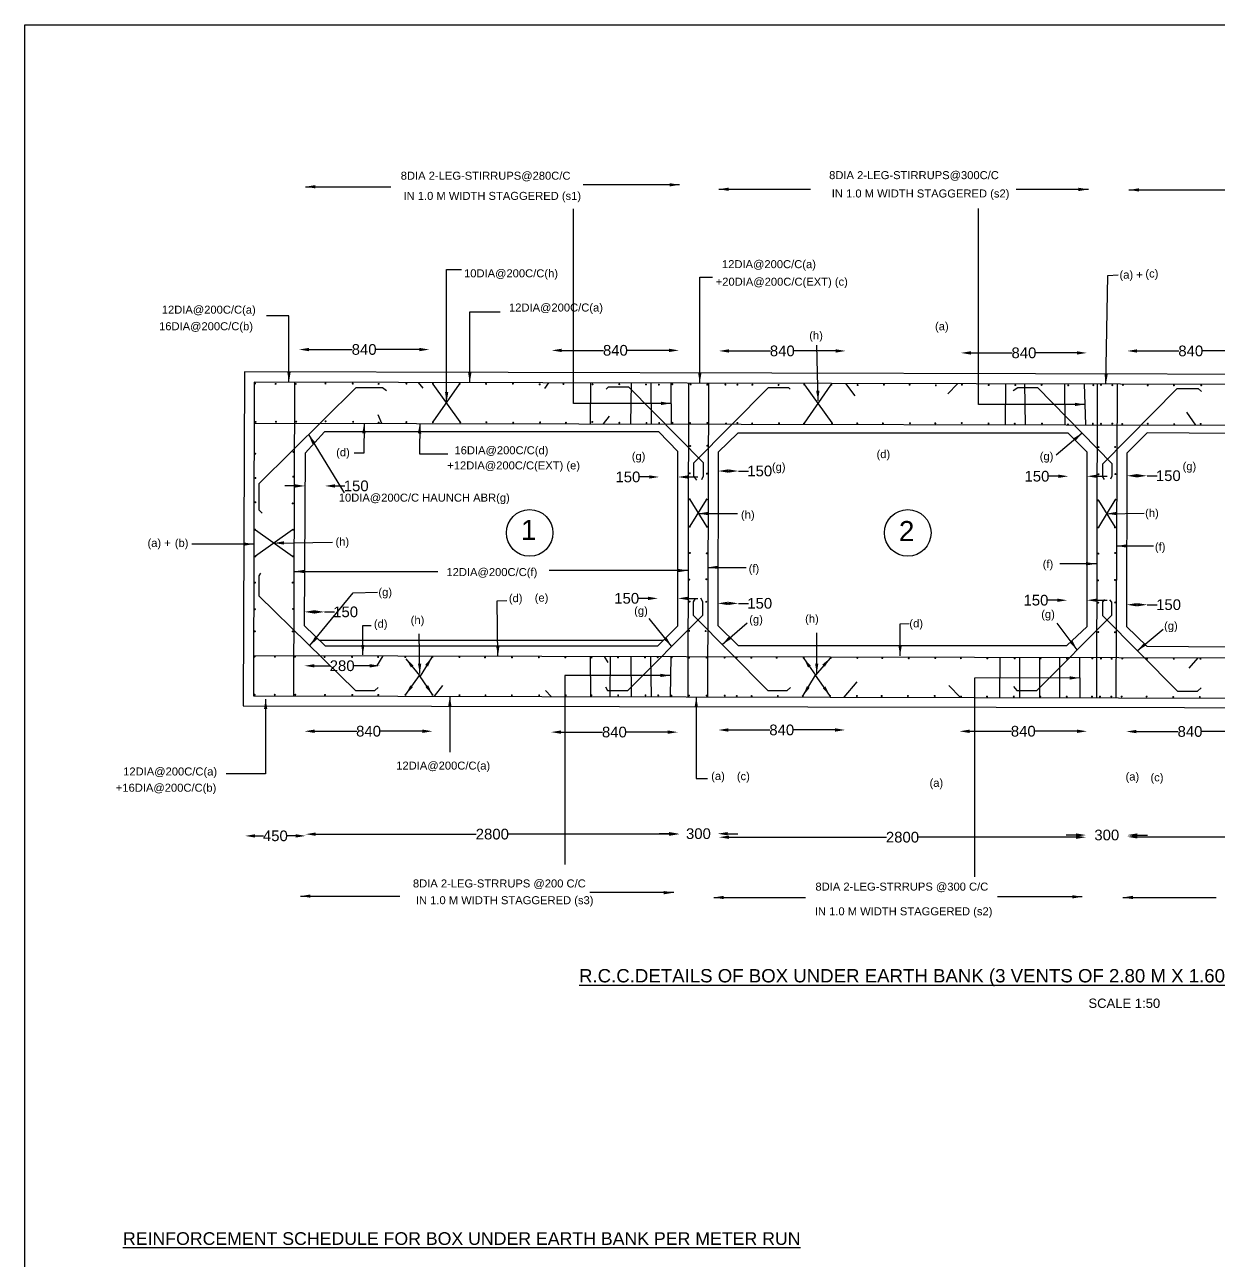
# Model space of a CAD drawing. Header units: millimetres. Extents: x 83 to 26937, y 200 to 19220.
# Drawn here: x 83 to 9040, y 9951 to 19220 of the extents above; entities that cross this region are included whole.
import ezdxf

# ---------------------------------------------------------------- set-up
doc = ezdxf.new("R2010")
doc.units = ezdxf.units.MM
doc.header["$MEASUREMENT"] = 0
for name, color, linetype, plot in [('DIM', 7, 'Continuous', False), ('DWG', 7, 'Continuous', False), ('TEXT', 7, 'Continuous', False)]:
    doc.layers.add(name, color=color, linetype=linetype, plot=plot)
doc.styles.get("Standard").update_dxf_attribs({"font": 'arial.ttf'})
doc.dimstyles.new('Civil', dxfattribs={"dimtxt": 80, "dimasz": 75, "dimexe": 0.1, "dimexo": 0.0625, "dimgap": 0.09, "dimtad": 0, "dimdec": 0, "dimzin": 12, "dimdsep": 46, "dimtxsty": 'Standard', "dimcen": 0.1, "dimse1": 1, "dimse2": 1, "dimadec": 0, "dimazin": 2, "dimtfac": 1, "dimtdec": 0, "dimtofl": 0, "dimtmove": 0, "dimatfit": 3, "dimfxl": 1, "dimfrac": 1, "dimtolj": 1, "dimtzin": 0, "dimarcsym": 0})

# ---------------------------------------------------------------- blocks, each defined once
blk = doc.blocks.new('*D2')
at = {"layer": 'Defpoints', "color": 0, "transparency": 16777216}
for p in [(3116.1, 16785.2), (2139.5, 16764), (3116.1, 16764)]:
    blk.add_point(p, dxfattribs=at)
at = {"layer": 'DIM', "color": 0, "lineweight": -2, "transparency": 16777216}
for p, q in [((2214.5, 16785.2), (2539.4, 16785.2)), ((3041.1, 16785.2), (2716.2, 16785.2))]:
    blk.add_line(p, q, dxfattribs=at)
at = {"layer": 'DIM', "color": 0, "transparency": 16777216}
for points in [[(2214.5, 16797.7), (2214.5, 16772.7), (2139.5, 16785.2)], [(3041.1, 16797.7), (3041.1, 16772.7), (3116.1, 16785.2)]]:
    blk.add_solid(points, dxfattribs=at)
at = {"layer": 'DIM', "color": 0, "transparency": 16777216, "insert": (2627.8, 16785.2), "char_height": 80, "attachment_point": 5}
blk.add_mtext('\\A1;840', dxfattribs=at)
blk = doc.blocks.new('*D3')
at = {"layer": 'Defpoints', "color": 0, "transparency": 16777216}
for p in [(4989.1, 16779), (4034.4, 16764.5), (4989.1, 16764.5)]:
    blk.add_point(p, dxfattribs=at)
at = {"layer": 'DIM', "color": 0, "lineweight": -2, "transparency": 16777216}
for p, q in [((4109.4, 16779), (4423.3, 16779)), ((4914.1, 16779), (4600.1, 16779))]:
    blk.add_line(p, q, dxfattribs=at)
at = {"layer": 'DIM', "color": 0, "transparency": 16777216}
for points in [[(4109.4, 16791.5), (4109.4, 16766.5), (4034.4, 16779)], [(4914.1, 16791.5), (4914.1, 16766.5), (4989.1, 16779)]]:
    blk.add_solid(points, dxfattribs=at)
at = {"layer": 'DIM', "color": 0, "transparency": 16777216, "insert": (4511.7, 16779), "char_height": 80, "attachment_point": 5}
blk.add_mtext('\\A1;840', dxfattribs=at)
blk = doc.blocks.new('*D4')
at = {"layer": 'Defpoints', "color": 0, "transparency": 16777216}
for p in [(5288.8, 16765.9), (6237.7, 16774.7), (6237.7, 16765.9)]:
    blk.add_point(p, dxfattribs=at)
at = {"layer": 'DIM', "color": 0, "lineweight": -2, "transparency": 16777216}
for p, q in [((5363.8, 16774.7), (5674.9, 16774.7)), ((6162.7, 16774.7), (5851.6, 16774.7))]:
    blk.add_line(p, q, dxfattribs=at)
at = {"layer": 'DIM', "color": 0, "transparency": 16777216}
for points in [[(5363.8, 16787.2), (5363.8, 16762.2), (5288.8, 16774.7)], [(6162.7, 16787.2), (6162.7, 16762.2), (6237.7, 16774.7)]]:
    blk.add_solid(points, dxfattribs=at)
at = {"layer": 'DIM', "color": 0, "transparency": 16777216, "insert": (5763.3, 16774.7), "char_height": 80, "attachment_point": 5}
blk.add_mtext('\\A1;840', dxfattribs=at)
blk = doc.blocks.new('*D5')
at = {"layer": 'Defpoints', "color": 0, "transparency": 16777216}
for p in [(7102.6, 16758.5), (8047.2, 16760), (8047.2, 16758.5)]:
    blk.add_point(p, dxfattribs=at)
at = {"layer": 'DIM', "color": 0, "lineweight": -2, "transparency": 16777216}
for p, q in [((7177.6, 16760), (7486.5, 16760)), ((7972.2, 16760), (7663.3, 16760))]:
    blk.add_line(p, q, dxfattribs=at)
at = {"layer": 'DIM', "color": 0, "transparency": 16777216}
for points in [[(7177.6, 16772.5), (7177.6, 16747.5), (7102.6, 16760)], [(7972.2, 16772.5), (7972.2, 16747.5), (8047.2, 16760)]]:
    blk.add_solid(points, dxfattribs=at)
at = {"layer": 'DIM', "color": 0, "transparency": 16777216, "insert": (7574.9, 16760), "char_height": 80, "attachment_point": 5}
blk.add_mtext('\\A1;840', dxfattribs=at)
blk = doc.blocks.new('*D6')
at = {"layer": 'Defpoints', "color": 0, "transparency": 16777216}
for p in [(8348.3, 16757), (9303, 16774.5), (9303, 16757)]:
    blk.add_point(p, dxfattribs=at)
at = {"layer": 'DIM', "color": 0, "lineweight": -2, "transparency": 16777216}
for p, q in [((8423.3, 16774.5), (8737.3, 16774.5)), ((9228, 16774.5), (8914, 16774.5))]:
    blk.add_line(p, q, dxfattribs=at)
at = {"layer": 'DIM', "color": 0, "transparency": 16777216}
for points in [[(8423.3, 16787), (8423.3, 16762), (8348.3, 16774.5)], [(9228, 16787), (9228, 16762), (9303, 16774.5)]]:
    blk.add_solid(points, dxfattribs=at)
at = {"layer": 'DIM', "color": 0, "transparency": 16777216, "insert": (8825.7, 16774.5), "char_height": 80, "attachment_point": 5}
blk.add_mtext('\\A1;840', dxfattribs=at)
blk = doc.blocks.new('*D43')
at = {"layer": 'Defpoints', "color": 0, "transparency": 16777216}
for p in [(8343.4, 13905.6), (9296.6, 13921.5), (9296.6, 13905.6)]:
    blk.add_point(p, dxfattribs=at)
at = {"layer": 'DIM', "color": 0, "lineweight": -2, "transparency": 16777216}
for p, q in [((8418.4, 13921.5), (8731.6, 13921.5)), ((9221.6, 13921.5), (8908.4, 13921.5))]:
    blk.add_line(p, q, dxfattribs=at)
at = {"layer": 'DIM', "color": 0, "transparency": 16777216}
for points in [[(8418.4, 13934), (8418.4, 13909), (8343.4, 13921.5)], [(9221.6, 13934), (9221.6, 13909), (9296.6, 13921.5)]]:
    blk.add_solid(points, dxfattribs=at)
at = {"layer": 'DIM', "color": 0, "transparency": 16777216, "insert": (8820, 13921.5), "char_height": 80, "attachment_point": 5}
blk.add_mtext('\\A1;840', dxfattribs=at)
blk = doc.blocks.new('*D44')
at = {"layer": 'Defpoints', "color": 0, "transparency": 16777216}
for p in [(7092.4, 13913.5), (8047.6, 13923.5), (8047.6, 13913.5)]:
    blk.add_point(p, dxfattribs=at)
at = {"layer": 'DIM', "color": 0, "lineweight": -2, "transparency": 16777216}
for p, q in [((7167.4, 13923.5), (7481.6, 13923.5)), ((7972.6, 13923.5), (7658.4, 13923.5))]:
    blk.add_line(p, q, dxfattribs=at)
at = {"layer": 'DIM', "color": 0, "transparency": 16777216}
for points in [[(7167.4, 13936), (7167.4, 13911), (7092.4, 13923.5)], [(7972.6, 13936), (7972.6, 13911), (8047.6, 13923.5)]]:
    blk.add_solid(points, dxfattribs=at)
at = {"layer": 'DIM', "color": 0, "transparency": 16777216, "insert": (7570, 13923.5), "char_height": 80, "attachment_point": 5}
blk.add_mtext('\\A1;840', dxfattribs=at)
blk = doc.blocks.new('*D45')
at = {"layer": 'Defpoints', "color": 0, "transparency": 16777216}
for p in [(5283.4, 13911.5), (6234.6, 13933.3), (6234.6, 13911.5)]:
    blk.add_point(p, dxfattribs=at)
at = {"layer": 'DIM', "color": 0, "lineweight": -2, "transparency": 16777216}
for p, q in [((5358.4, 13933.3), (5670.6, 13933.3)), ((6159.6, 13933.3), (5847.4, 13933.3))]:
    blk.add_line(p, q, dxfattribs=at)
at = {"layer": 'DIM', "color": 0, "transparency": 16777216}
for points in [[(5358.4, 13945.8), (5358.4, 13920.8), (5283.4, 13933.3)], [(6159.6, 13945.8), (6159.6, 13920.8), (6234.6, 13933.3)]]:
    blk.add_solid(points, dxfattribs=at)
at = {"layer": 'DIM', "color": 0, "transparency": 16777216, "insert": (5759, 13933.3), "char_height": 80, "attachment_point": 5}
blk.add_mtext('\\A1;840', dxfattribs=at)
blk = doc.blocks.new('*D46')
at = {"layer": 'Defpoints', "color": 0, "transparency": 16777216}
for p in [(4028.5, 13915.3), (4979.7, 13917.3), (4979.7, 13915.3)]:
    blk.add_point(p, dxfattribs=at)
at = {"layer": 'DIM', "color": 0, "lineweight": -2, "transparency": 16777216}
for p, q in [((4103.5, 13917.3), (4415.7, 13917.3)), ((4904.7, 13917.3), (4592.4, 13917.3))]:
    blk.add_line(p, q, dxfattribs=at)
at = {"layer": 'DIM', "color": 0, "transparency": 16777216}
for points in [[(4103.5, 13929.8), (4103.5, 13904.8), (4028.5, 13917.3)], [(4904.7, 13929.8), (4904.7, 13904.8), (4979.7, 13917.3)]]:
    blk.add_solid(points, dxfattribs=at)
at = {"layer": 'DIM', "color": 0, "transparency": 16777216, "insert": (4504.1, 13917.3), "char_height": 80, "attachment_point": 5}
blk.add_mtext('\\A1;840', dxfattribs=at)
blk = doc.blocks.new('*D47')
at = {"layer": 'Defpoints', "color": 0, "transparency": 16777216}
for p in [(2181.3, 13911), (3140.5, 13923.8), (3140.5, 13911)]:
    blk.add_point(p, dxfattribs=at)
at = {"layer": 'DIM', "color": 0, "lineweight": -2, "transparency": 16777216}
for p, q in [((2256.3, 13923.8), (2572.5, 13923.8)), ((3065.5, 13923.8), (2749.3, 13923.8))]:
    blk.add_line(p, q, dxfattribs=at)
at = {"layer": 'DIM', "color": 0, "transparency": 16777216}
for points in [[(2256.3, 13936.3), (2256.3, 13911.3), (2181.3, 13923.8)], [(3065.5, 13936.3), (3065.5, 13911.3), (3140.5, 13923.8)]]:
    blk.add_solid(points, dxfattribs=at)
at = {"layer": 'DIM', "color": 0, "transparency": 16777216, "insert": (2660.9, 13923.8), "char_height": 80, "attachment_point": 5}
blk.add_mtext('\\A1;840', dxfattribs=at)
blk = doc.blocks.new('*D48')
at = {"layer": 'Defpoints', "color": 0, "transparency": 16777216}
for p in [(2180.3, 14394.9), (2745.5, 14414.4), (2745.5, 14394.9)]:
    blk.add_point(p, dxfattribs=at)
at = {"layer": 'DIM', "color": 0, "lineweight": -2, "transparency": 16777216}
for p, q in [((2255.3, 14414.4), (2373.9, 14414.4)), ((2670.5, 14414.4), (2551.9, 14414.4))]:
    blk.add_line(p, q, dxfattribs=at)
at = {"layer": 'DIM', "color": 0, "transparency": 16777216}
for points in [[(2255.3, 14426.9), (2255.3, 14401.9), (2180.3, 14414.4)], [(2670.5, 14426.9), (2670.5, 14401.9), (2745.5, 14414.4)]]:
    blk.add_solid(points, dxfattribs=at)
at = {"layer": 'DIM', "color": 0, "transparency": 16777216, "insert": (2462.9, 14414.4), "char_height": 80, "attachment_point": 5}
blk.add_mtext('\\A1;280', dxfattribs=at)
blk = doc.blocks.new('*D49')
at = {"layer": 'Defpoints', "color": 0, "transparency": 16777216}
for p in [(2179.4, 14813.6), (2329.7, 14818.4), (2329.7, 14813.6)]:
    blk.add_point(p, dxfattribs=at)
at = {"layer": 'DIM', "color": 0, "lineweight": -2, "transparency": 16777216}
for p, q in [((2254.4, 14818.4), (2254.7, 14818.4)), ((2329.7, 14818.4), (2404.7, 14818.4))]:
    blk.add_line(p, q, dxfattribs=at)
at = {"layer": 'DIM', "color": 0, "transparency": 16777216}
for points in [[(2254.4, 14830.9), (2254.4, 14805.9), (2179.4, 14818.4)], [(2254.7, 14830.9), (2254.7, 14805.9), (2329.7, 14818.4)]]:
    blk.add_solid(points, dxfattribs=at)
at = {"layer": 'DIM', "color": 0, "transparency": 16777216, "insert": (2489.3, 14818.4), "char_height": 80, "attachment_point": 5}
blk.add_mtext('\\A1;150', dxfattribs=at)
blk = doc.blocks.new('*D50')
at = {"layer": 'Defpoints', "color": 0, "transparency": 16777216}
for p in [(2333.9, 15762.8), (2183.9, 15744.4), (2333.9, 15744.4)]:
    blk.add_point(p, dxfattribs=at)
at = {"layer": 'DIM', "color": 0, "lineweight": -2, "transparency": 16777216}
for p, q in [((2108.9, 15762.8), (2033.9, 15762.8)), ((2408.9, 15762.8), (2483.9, 15762.8))]:
    blk.add_line(p, q, dxfattribs=at)
at = {"layer": 'DIM', "color": 0, "transparency": 16777216}
for points in [[(2108.9, 15775.3), (2108.9, 15750.3), (2183.9, 15762.8)], [(2408.9, 15775.3), (2408.9, 15750.3), (2333.9, 15762.8)]]:
    blk.add_solid(points, dxfattribs=at)
at = {"layer": 'DIM', "color": 0, "transparency": 16777216, "insert": (2568.4, 15762.8), "char_height": 80, "attachment_point": 5}
blk.add_mtext('\\A1;150', dxfattribs=at)
blk = doc.blocks.new('*D51')
at = {"layer": 'Defpoints', "color": 0, "transparency": 16777216}
for p in [(4831.1, 14919.9), (4831.1, 14833.8), (4980.7, 14833.8)]:
    blk.add_point(p, dxfattribs=at)
at = {"layer": 'DIM', "color": 0, "lineweight": -2, "transparency": 16777216}
for p, q in [((4756.1, 14919.9), (4681.1, 14919.9)), ((5055.7, 14919.9), (5130.7, 14919.9))]:
    blk.add_line(p, q, dxfattribs=at)
at = {"layer": 'DIM', "color": 0, "transparency": 16777216}
for points in [[(4756.1, 14932.4), (4756.1, 14907.4), (4831.1, 14919.9)], [(5055.7, 14932.4), (5055.7, 14907.4), (4980.7, 14919.9)]]:
    blk.add_solid(points, dxfattribs=at)
at = {"layer": 'DIM', "color": 0, "transparency": 16777216, "insert": (4596.6, 14919.9), "char_height": 80, "attachment_point": 5}
blk.add_mtext('\\A1;150', dxfattribs=at)
blk = doc.blocks.new('*D52')
at = {"layer": 'Defpoints', "color": 0, "transparency": 16777216}
for p in [(5434.4, 14882.3), (5279, 14828.5), (5434.4, 14828.5)]:
    blk.add_point(p, dxfattribs=at)
at = {"layer": 'DIM', "color": 0, "lineweight": -2, "transparency": 16777216}
for p, q in [((5354, 14882.3), (5359.4, 14882.3)), ((5434.4, 14882.3), (5509.4, 14882.3))]:
    blk.add_line(p, q, dxfattribs=at)
at = {"layer": 'DIM', "color": 0, "transparency": 16777216}
for points in [[(5354, 14894.8), (5354, 14869.8), (5279, 14882.3)], [(5359.4, 14894.8), (5359.4, 14869.8), (5434.4, 14882.3)]]:
    blk.add_solid(points, dxfattribs=at)
at = {"layer": 'DIM', "color": 0, "transparency": 16777216, "insert": (5593.9, 14882.3), "char_height": 80, "attachment_point": 5}
blk.add_mtext('\\A1;150', dxfattribs=at)
blk = doc.blocks.new('*D53')
at = {"layer": 'Defpoints', "color": 0, "transparency": 16777216}
for p in [(4840.1, 15829.8), (4840.1, 15810), (4980.7, 15810)]:
    blk.add_point(p, dxfattribs=at)
at = {"layer": 'DIM', "color": 0, "lineweight": -2, "transparency": 16777216}
for p, q in [((4765.1, 15829.8), (4690.1, 15829.8)), ((5055.7, 15829.8), (5130.7, 15829.8))]:
    blk.add_line(p, q, dxfattribs=at)
at = {"layer": 'DIM', "color": 0, "transparency": 16777216}
for points in [[(4765.1, 15842.3), (4765.1, 15817.3), (4840.1, 15829.8)], [(5055.7, 15842.3), (5055.7, 15817.3), (4980.7, 15829.8)]]:
    blk.add_solid(points, dxfattribs=at)
at = {"layer": 'DIM', "color": 0, "transparency": 16777216, "insert": (4605.6, 15829.8), "char_height": 80, "attachment_point": 5}
blk.add_mtext('\\A1;150', dxfattribs=at)
blk = doc.blocks.new('*D54')
at = {"layer": 'Defpoints', "color": 0, "transparency": 16777216}
for p in [(5281.8, 15862.1), (5434.4, 15874.6), (5434.4, 15862.1)]:
    blk.add_point(p, dxfattribs=at)
at = {"layer": 'DIM', "color": 0, "lineweight": -2, "transparency": 16777216}
for p, q in [((5356.8, 15874.6), (5359.4, 15874.6)), ((5434.4, 15874.6), (5509.4, 15874.6))]:
    blk.add_line(p, q, dxfattribs=at)
at = {"layer": 'DIM', "color": 0, "transparency": 16777216}
for points in [[(5356.8, 15887.1), (5356.8, 15862.1), (5281.8, 15874.6)], [(5359.4, 15887.1), (5359.4, 15862.1), (5434.4, 15874.6)]]:
    blk.add_solid(points, dxfattribs=at)
at = {"layer": 'DIM', "color": 0, "transparency": 16777216, "insert": (5594, 15874.6), "char_height": 80, "attachment_point": 5}
blk.add_mtext('\\A1;150', dxfattribs=at)
blk = doc.blocks.new('*D55')
at = {"layer": 'Defpoints', "color": 0, "transparency": 16777216}
for p in [(7899.7, 14905.9), (7899.7, 14825.4), (8048.1, 14825.4)]:
    blk.add_point(p, dxfattribs=at)
at = {"layer": 'DIM', "color": 0, "lineweight": -2, "transparency": 16777216}
for p, q in [((7824.7, 14905.9), (7749.7, 14905.9)), ((8123.1, 14905.9), (8198.1, 14905.9))]:
    blk.add_line(p, q, dxfattribs=at)
at = {"layer": 'DIM', "color": 0, "transparency": 16777216}
for points in [[(7824.7, 14918.4), (7824.7, 14893.4), (7899.7, 14905.9)], [(8123.1, 14918.4), (8123.1, 14893.4), (8048.1, 14905.9)]]:
    blk.add_solid(points, dxfattribs=at)
at = {"layer": 'DIM', "color": 0, "transparency": 16777216, "insert": (7665.1, 14905.9), "char_height": 80, "attachment_point": 5}
blk.add_mtext('\\A1;150', dxfattribs=at)
blk = doc.blocks.new('*D56')
at = {"layer": 'Defpoints', "color": 0, "transparency": 16777216}
for p in [(8345.2, 14846), (8499.7, 14872.2), (8499.7, 14846)]:
    blk.add_point(p, dxfattribs=at)
at = {"layer": 'DIM', "color": 0, "lineweight": -2, "transparency": 16777216}
for p, q in [((8420.2, 14872.2), (8424.7, 14872.2)), ((8499.7, 14872.2), (8574.7, 14872.2))]:
    blk.add_line(p, q, dxfattribs=at)
at = {"layer": 'DIM', "color": 0, "transparency": 16777216}
for points in [[(8420.2, 14884.7), (8420.2, 14859.7), (8345.2, 14872.2)], [(8424.7, 14884.7), (8424.7, 14859.7), (8499.7, 14872.2)]]:
    blk.add_solid(points, dxfattribs=at)
at = {"layer": 'DIM', "color": 0, "transparency": 16777216, "insert": (8659.3, 14872.2), "char_height": 80, "attachment_point": 5}
blk.add_mtext('\\A1;150', dxfattribs=at)
blk = doc.blocks.new('*D57')
at = {"layer": 'Defpoints', "color": 0, "transparency": 16777216}
for p in [(7907.2, 15908.3), (8048.1, 15908.3), (7907.2, 15835.2)]:
    blk.add_point(p, dxfattribs=at)
at = {"layer": 'DIM', "color": 0, "lineweight": -2, "transparency": 16777216}
for p, q in [((7832.2, 15835.2), (7757.2, 15835.2)), ((8123.1, 15835.2), (8198.1, 15835.2))]:
    blk.add_line(p, q, dxfattribs=at)
at = {"layer": 'DIM', "color": 0, "transparency": 16777216}
for points in [[(7832.2, 15847.7), (7832.2, 15822.7), (7907.2, 15835.2)], [(8123.1, 15847.7), (8123.1, 15822.7), (8048.1, 15835.2)]]:
    blk.add_solid(points, dxfattribs=at)
at = {"layer": 'DIM', "color": 0, "transparency": 16777216, "insert": (7672.7, 15835.2), "char_height": 80, "attachment_point": 5}
blk.add_mtext('\\A1;150', dxfattribs=at)
blk = doc.blocks.new('*D58')
at = {"layer": 'Defpoints', "color": 0, "transparency": 16777216}
for p in [(8346.5, 15895.2), (8497.9, 15895.2), (8497.9, 15839)]:
    blk.add_point(p, dxfattribs=at)
at = {"layer": 'DIM', "color": 0, "lineweight": -2, "transparency": 16777216}
for p, q in [((8421.5, 15839), (8422.9, 15839)), ((8497.9, 15839), (8572.9, 15839))]:
    blk.add_line(p, q, dxfattribs=at)
at = {"layer": 'DIM', "color": 0, "transparency": 16777216}
for points in [[(8421.5, 15851.5), (8421.5, 15826.5), (8346.5, 15839)], [(8422.9, 15851.5), (8422.9, 15826.5), (8497.9, 15839)]]:
    blk.add_solid(points, dxfattribs=at)
at = {"layer": 'DIM', "color": 0, "transparency": 16777216, "insert": (8657.5, 15839), "char_height": 80, "attachment_point": 5}
blk.add_mtext('\\A1;150', dxfattribs=at)
blk = doc.blocks.new('*D59')
at = {"layer": 'Defpoints', "color": 0, "transparency": 16777216}
for p in [(1735.6, 13126.1), (2189, 13139.3), (2189, 13126.1)]:
    blk.add_point(p, dxfattribs=at)
at = {"layer": 'DIM', "color": 0, "lineweight": -2, "transparency": 16777216}
for p, q in [((1810.6, 13139.3), (1872.4, 13139.3)), ((2114, 13139.3), (2052.2, 13139.3))]:
    blk.add_line(p, q, dxfattribs=at)
at = {"layer": 'DIM', "color": 0, "transparency": 16777216}
for points in [[(1810.6, 13151.8), (1810.6, 13126.8), (1735.6, 13139.3)], [(2114, 13151.8), (2114, 13126.8), (2189, 13139.3)]]:
    blk.add_solid(points, dxfattribs=at)
at = {"layer": 'DIM', "color": 0, "transparency": 16777216, "insert": (1962.3, 13139.3), "char_height": 80, "attachment_point": 5}
blk.add_mtext('\\A1;450', dxfattribs=at)
blk = doc.blocks.new('*D60')
at = {"layer": 'Defpoints', "color": 0, "transparency": 16777216}
for p in [(2189, 13139.3), (4989.1, 13152.3), (4989.1, 13139.3)]:
    blk.add_point(p, dxfattribs=at)
at = {"layer": 'DIM', "color": 0, "lineweight": -2, "transparency": 16777216}
for p, q in [((2264, 13152.3), (3468.9, 13152.3)), ((4914.1, 13152.3), (3709.1, 13152.3))]:
    blk.add_line(p, q, dxfattribs=at)
at = {"layer": 'DIM', "color": 0, "transparency": 16777216}
for points in [[(2264, 13164.8), (2264, 13139.8), (2189, 13152.3)], [(4914.1, 13164.8), (4914.1, 13139.8), (4989.1, 13152.3)]]:
    blk.add_solid(points, dxfattribs=at)
at = {"layer": 'DIM', "color": 0, "transparency": 16777216, "insert": (3589, 13152.3), "char_height": 80, "attachment_point": 5}
blk.add_mtext('\\A1;2800', dxfattribs=at)
blk = doc.blocks.new('*D61')
at = {"layer": 'Defpoints', "color": 0, "transparency": 16777216}
for p in [(4989.1, 13152.3), (5279.4, 13155.6), (5279.4, 13152.3)]:
    blk.add_point(p, dxfattribs=at)
at = {"layer": 'DIM', "color": 0, "lineweight": -2, "transparency": 16777216}
for p, q in [((4914.1, 13155.6), (4839.1, 13155.6)), ((5354.4, 13155.6), (5429.4, 13155.6))]:
    blk.add_line(p, q, dxfattribs=at)
at = {"layer": 'DIM', "color": 0, "transparency": 16777216}
for points in [[(4914.1, 13168.1), (4914.1, 13143.1), (4989.1, 13155.6)], [(5354.4, 13168.1), (5354.4, 13143.1), (5279.4, 13155.6)]]:
    blk.add_solid(points, dxfattribs=at)
at = {"layer": 'DIM', "color": 0, "transparency": 16777216, "insert": (5134.2, 13155.6), "char_height": 80, "attachment_point": 5}
blk.add_mtext('\\A1;300', dxfattribs=at)
blk = doc.blocks.new('*D62')
at = {"layer": 'Defpoints', "color": 0, "transparency": 16777216}
for p in [(5288, 13157), (8040.7, 13157), (8040.7, 13129.3)]:
    blk.add_point(p, dxfattribs=at)
at = {"layer": 'DIM', "color": 0, "lineweight": -2, "transparency": 16777216}
for p, q in [((5363, 13129.3), (6544.2, 13129.3)), ((7965.7, 13129.3), (6784.4, 13129.3))]:
    blk.add_line(p, q, dxfattribs=at)
at = {"layer": 'DIM', "color": 0, "transparency": 16777216}
for points in [[(5363, 13141.8), (5363, 13116.8), (5288, 13129.3)], [(7965.7, 13141.8), (7965.7, 13116.8), (8040.7, 13129.3)]]:
    blk.add_solid(points, dxfattribs=at)
at = {"layer": 'DIM', "color": 0, "transparency": 16777216, "insert": (6664.3, 13129.3), "char_height": 80, "attachment_point": 5}
blk.add_mtext('\\A1;2800', dxfattribs=at)
blk = doc.blocks.new('*D63')
at = {"layer": 'Defpoints', "color": 0, "transparency": 16777216}
for p in [(8040.7, 13129.3), (8351.2, 13145.6), (8351.2, 13129.3)]:
    blk.add_point(p, dxfattribs=at)
at = {"layer": 'DIM', "color": 0, "lineweight": -2, "transparency": 16777216}
for p, q in [((7965.7, 13145.6), (7890.7, 13145.6)), ((8426.2, 13145.6), (8501.2, 13145.6))]:
    blk.add_line(p, q, dxfattribs=at)
at = {"layer": 'DIM', "color": 0, "transparency": 16777216}
for points in [[(7965.7, 13158.1), (7965.7, 13133.1), (8040.7, 13145.6)], [(8426.2, 13158.1), (8426.2, 13133.1), (8351.2, 13145.6)]]:
    blk.add_solid(points, dxfattribs=at)
at = {"layer": 'DIM', "color": 0, "transparency": 16777216, "insert": (8196, 13145.6), "char_height": 80, "attachment_point": 5}
blk.add_mtext('\\A1;300', dxfattribs=at)
blk = doc.blocks.new('*D64')
at = {"layer": 'Defpoints', "color": 0, "transparency": 16777216}
for p in [(8351.2, 13145.6), (11145.1, 13145.6), (11145.1, 13132)]:
    blk.add_point(p, dxfattribs=at)
at = {"layer": 'DIM', "color": 0, "lineweight": -2, "transparency": 16777216}
for p, q in [((8426.2, 13132), (9628.1, 13132)), ((11070.1, 13132), (9868.3, 13132))]:
    blk.add_line(p, q, dxfattribs=at)
at = {"layer": 'DIM', "color": 0, "transparency": 16777216}
for points in [[(8426.2, 13144.5), (8426.2, 13119.5), (8351.2, 13132)], [(11070.1, 13144.5), (11070.1, 13119.5), (11145.1, 13132)]]:
    blk.add_solid(points, dxfattribs=at)
at = {"layer": 'DIM', "color": 0, "transparency": 16777216, "insert": (9748.2, 13132), "char_height": 80, "attachment_point": 5}
blk.add_mtext('\\A1;2800', dxfattribs=at)

msp = doc.modelspace()

# ---------------------------------------------------------------- linework, layer by layer
msp.add_lwpolyline([(26936.9, 200.3), (83.1, 200.3), (83.1, 19220.2), (26936.9, 19220.2)], close=True)
at = {"layer": 'DWG'}
for points in [[(1721.9, 14115.3), (11601.5, 14097.1), (11616.2, 16593.3), (1729.9, 16617.8), (1721.9, 14115.3)], [(1798.2, 14189.1), (11528.6, 14167.6), (11545.3, 16519.4), (1804.3, 16540.7), (1798.2, 14189.1)], [(1862.8, 15558.8), (1839.8, 15581), (1839.8, 15780.9), (2567.3, 16501.1), (2766.7, 16501.1), (2795.1, 16477.4)], [(2100.7, 14188.5), (2108.3, 16540)], [(3032.5, 16538), (3067.4, 16494.9)], [(4011.1, 16535.8), (3979.1, 16494)], [(4325.9, 16228.2), (4328.8, 16535.1)], [(4441.4, 16488.5), (4460, 16504.6), (4609.1, 16504.6), (5169.8, 15937.5), (5169.8, 15836.1), (5157.7, 15807.9)], [(4631.1, 16534.5), (4626.3, 16227.6)], [(4778.4, 16534.2), (4781.2, 16227.3)], [(4928.6, 16533.8), (4930.5, 16227)], [(5059.8, 16533.6), (5055.2, 14181.9)], [(5123, 15805.5), (5098.8, 15836.9), (5098.8, 15935.9), (5659.5, 16499.9), (5810.2, 16499.9), (5823.1, 16487.8)], [(5205.4, 14181.6), (5211.2, 16533.2)], [(6237.4, 16531), (6307.3, 16438.6)], [(7077.8, 16529.1), (7003.5, 16453.1)], [(7436, 16222), (7439.5, 16528.4)], [(7494.6, 16477.7), (7529.7, 16501.1), (7677.6, 16501.1), (8233.8, 15931.2), (8233.8, 15835), (8224.2, 15813.7)], [(7579.5, 16528), (7584.7, 16221.7)], [(7878.6, 16527.4), (7882.1, 16221.1)], [(8027.2, 16527.1), (8037.7, 16220.8)], [(8123.4, 16526.9), (8118.5, 14175.1)], [(8267.2, 14174.8), (8276, 16526.5)], [(8178.1, 15811.7), (8165.7, 15830.2), (8165.7, 15929.1), (8724, 16494.4), (8880.8, 16494.4), (8907, 16469.7)], [(8862.8, 16219.1), (8796.2, 16316.5)], [(1803.5, 16233.3), (11543.1, 16213.7)], [(2760.6, 16231.4), (2734.2, 16295.2)], [(4422.2, 16228), (4467, 16285.6)], [(2179, 14716.5), (2335.2, 14563.6), (4829.7, 14563.6), (4980.7, 14714.3), (4980.7, 16019.7), (4836.9, 16168.4), (2331.4, 16168.4), (2185.2, 16007.6), (2179, 14716.5)], [(5278.7, 14716), (5431.4, 14565.5), (7896.4, 14565.5), (8048.1, 14708.3), (8048.1, 16014.7), (7906.6, 16159.5), (5430.1, 16159.5), (5282.2, 16014.7), (5278.7, 14716)], [(8345.1, 14709.4), (8496.3, 14561.4), (11002.8, 14540.4), (11157, 14689.9), (11157, 15989.6), (11013.1, 16140.1), (8498.3, 16160.5), (8346.6, 16008.1), (8345.1, 14709.4)], [(1851.8, 15108.5), (1839, 15088.6), (1839, 14940.1), (2563, 14229.4), (2708.6, 14229.4), (2732.4, 14250.9)], [(4436.6, 14256.5), (4453.8, 14230), (4604.6, 14230), (5166.4, 14795.2), (5166.4, 14895.2), (5151.4, 14921.6)], [(5111.1, 14919.3), (5093.9, 14892.9), (5093.9, 14795.2), (5655.9, 14228.8), (5800.9, 14228.8), (5825, 14252.9)], [(7497.4, 14259.8), (7521, 14228.8), (7671, 14228.8), (8233.5, 14794.7), (8233.5, 14892.6), (8218.4, 14909.6)], [(8178.8, 14910.5), (8162.8, 14893.6), (8162.8, 14791.9), (8725.4, 14223.7), (8877.3, 14223.7), (8902.8, 14250.1)], [(2292.5, 14605.4), (4873.4, 14607.2)], [(1799, 14491.7), (11530.7, 14468.4)], [(2767.8, 14489.4), (2721.5, 14412)], [(4322.8, 14485.7), (4325, 14183.5)], [(4428.5, 14485.4), (4456.1, 14438.1)], [(4472.6, 14485.3), (4470.4, 14183.2)], [(4626.8, 14485), (4629.1, 14182.9)], [(4774.4, 14484.6), (4778.8, 14182.5)], [(4926.4, 14484.2), (4922, 14182.2)], [(7393.5, 14478.3), (7392.7, 14176.7)], [(7542.8, 14478), (7541.2, 14176.4)], [(7691.3, 14477.6), (7690.5, 14176.1)], [(7842.2, 14477.3), (7841.4, 14175.7)], [(7992.3, 14476.9), (7993.1, 14175.4)], [(8879.5, 14474.8), (8811.3, 14395.9)], [(6228.3, 14179.3), (6323.6, 14293.3)], [(3156.5, 14186.1), (3217.8, 14267.2)], [(4029.6, 14184.2), (3987.8, 14228.3)], [(7098.4, 14177.4), (7010.7, 14267.4)]]:
    msp.add_lwpolyline(points, dxfattribs=at)
at = {"layer": 'DWG', "const_width": 7.5}
for points in [[(1805.5, 16529.7, 1), (1813, 16529.7, 1)], [(1960.1, 16528.1, 1), (1967.6, 16528.1, 1)], [(2111.5, 16528.1, 1), (2119, 16528.1, 1)], [(2334.3, 16530.5, 1), (2341.8, 16530.5, 1)], [(2538.7, 16529.6, 1), (2546.2, 16529.6, 1)], [(2732.5, 16528.1, 1), (2740, 16528.1, 1)], [(2941.1, 16529.6, 1), (2948.6, 16529.6, 1)], [(3139.3, 16530.4, 1), (3146.8, 16530.4, 1)], [(3340.9, 16528.1, 1), (3348.4, 16528.1, 1)], [(3538.6, 16528.1, 1), (3546.1, 16528.1, 1)], [(3739.9, 16529.7, 1), (3747.4, 16529.7, 1)], [(3940.2, 16524.4, 1), (3947.7, 16524.4, 1)], [(4118.6, 16527.4, 1), (4126.1, 16527.4, 1)], [(4336.9, 16524.4, 1), (4344.4, 16524.4, 1)], [(4536.8, 16525.4, 1), (4544.3, 16525.4, 1)], [(4737.3, 16523.2, 1), (4744.8, 16523.2, 1)], [(4834.1, 16522.2, 1), (4841.6, 16522.2, 1)], [(4935.1, 16525.3, 1), (4942.6, 16525.3, 1)], [(5071.8, 16524.2, 1), (5079.3, 16524.2, 1)], [(5197.2, 16522.2, 1), (5204.7, 16522.2, 1)], [(5332.8, 16522.2, 1), (5340.3, 16522.2, 1)], [(5423.1, 16521.2, 1), (5430.6, 16521.2, 1)], [(5535.3, 16521.2, 1), (5542.8, 16521.2, 1)], [(5731.1, 16520.2, 1), (5738.6, 16520.2, 1)], [(5923.8, 16523.3, 1), (5931.3, 16523.3, 1)], [(6126.8, 16521.2, 1), (6134.3, 16521.2, 1)], [(6324.2, 16519.2, 1), (6331.7, 16519.2, 1)], [(6521.1, 16521.2, 1), (6528.6, 16521.2, 1)], [(6713.8, 16521.2, 1), (6721.3, 16521.2, 1)], [(6910.6, 16517.1, 1), (6918.1, 16517.1, 1)], [(7106, 16521.2, 1), (7113.5, 16521.2, 1)], [(7306.9, 16519.2, 1), (7314.4, 16519.2, 1)], [(7506.8, 16518.1, 1), (7514.3, 16518.1, 1)], [(7703.6, 16520.2, 1), (7711.1, 16520.2, 1)], [(7903.2, 16517.1, 1), (7910.7, 16517.1, 1)], [(8091.9, 16518.1, 1), (8099.4, 16518.1, 1)], [(8149, 16520.1, 1), (8156.5, 16520.1, 1)], [(8233.6, 16518.1, 1), (8241.1, 16518.1, 1)], [(8313.2, 16520.1, 1), (8320.7, 16520.1, 1)], [(8499.8, 16516.1, 1), (8507.3, 16516.1, 1)], [(8695.6, 16517.1, 1), (8703.1, 16517.1, 1)], [(8900.3, 16517.1, 1), (8907.8, 16517.1, 1)], [(1810.2, 16242.7, 1), (1817.7, 16242.7, 1)], [(1963.2, 16244.2, 1), (1970.7, 16244.2, 1)], [(2114.6, 16245, 1), (2122.1, 16245, 1)], [(2335.1, 16247.6, 1), (2342.6, 16247.6, 1)], [(2541.8, 16243.7, 1), (2549.3, 16243.7, 1)], [(2732.5, 16238.2, 1), (2740, 16238.2, 1)], [(2941.1, 16241.3, 1), (2948.6, 16241.3, 1)], [(3139.3, 16240.6, 1), (3146.8, 16240.6, 1)], [(3344.8, 16239.8, 1), (3352.3, 16239.8, 1)], [(3540.9, 16240.6, 1), (3548.4, 16240.6, 1)], [(3741.7, 16236.6, 1), (3749.2, 16236.6, 1)], [(3943.2, 16239.2, 1), (3950.7, 16239.2, 1)], [(4137, 16236.2, 1), (4144.5, 16236.2, 1)], [(4334.8, 16242.3, 1), (4342.3, 16242.3, 1)], [(4537.8, 16236.2, 1), (4545.3, 16236.2, 1)], [(4741.3, 16235, 1), (4748.8, 16235, 1)], [(4836.2, 16235, 1), (4843.7, 16235, 1)], [(4936.1, 16236, 1), (4943.6, 16236, 1)], [(5067.7, 16234, 1), (5075.2, 16234, 1)], [(5198.2, 16235, 1), (5205.7, 16235, 1)], [(5337.9, 16230.9, 1), (5345.4, 16230.9, 1)], [(5423.1, 16235, 1), (5430.6, 16235, 1)], [(5533.2, 16231, 1), (5540.7, 16231, 1)], [(5735.2, 16233, 1), (5742.7, 16233, 1)], [(5922.8, 16231, 1), (5930.3, 16231, 1)], [(6132.9, 16233, 1), (6140.4, 16233, 1)], [(6321.2, 16232, 1), (6328.7, 16232, 1)], [(6513.9, 16232, 1), (6521.4, 16232, 1)], [(6716.9, 16233, 1), (6724.4, 16233, 1)], [(6906.6, 16232, 1), (6914.1, 16232, 1)], [(7105, 16234, 1), (7112.5, 16234, 1)], [(7305.9, 16230.9, 1), (7313.4, 16230.9, 1)], [(7502.7, 16229.9, 1), (7510.2, 16229.9, 1)], [(7706.7, 16230.9, 1), (7714.2, 16230.9, 1)], [(7901.5, 16223.8, 1), (7909, 16223.8, 1)], [(8087.8, 16228.8, 1), (8095.3, 16228.8, 1)], [(8149, 16228.8, 1), (8156.5, 16228.8, 1)], [(8233.6, 16229.9, 1), (8241.1, 16229.9, 1)], [(8308.1, 16226.8, 1), (8315.6, 16226.8, 1)], [(8499.8, 16229.9, 1), (8507.3, 16229.9, 1)], [(8697.7, 16225.8, 1), (8705.2, 16225.8, 1)], [(8896.2, 16227.8, 1), (8903.7, 16227.8, 1)], [(5068.9, 16061.9, 1), (5076.4, 16061.9, 1)], [(5196.9, 16064.1, 1), (5204.4, 16064.1, 1)], [(8130.4, 16053.6, 1), (8137.9, 16053.6, 1)], [(8255.1, 16054.8, 1), (8262.6, 16054.8, 1)], [(1807.9, 16004.5, 1), (1815.4, 16004.5, 1)], [(2094.2, 16017.8, 1), (2101.7, 16017.8, 1)], [(5065.9, 15857.3, 1), (5073.4, 15857.3, 1)], [(5194.7, 15855.1, 1), (5202.2, 15855.1, 1)], [(8130.4, 15850.4, 1), (8137.9, 15850.4, 1)], [(8256.3, 15851.5, 1), (8263.8, 15851.5, 1)], [(1809.4, 15821.9, 1), (1816.9, 15821.9, 1)], [(2092.6, 15832.1, 1), (2100.1, 15832.1, 1)], [(5064.5, 15663.5, 1), (5072, 15663.5, 1)], [(5192.5, 15661.3, 1), (5200, 15661.3, 1)], [(8257.5, 15659.2, 1), (8265, 15659.2, 1)], [(1808.7, 15640.4, 1), (1816.2, 15640.4, 1)], [(2088.7, 15631.8, 1), (2096.2, 15631.8, 1)], [(8126.9, 15655.7, 1), (8134.4, 15655.7, 1)], [(1806.3, 15435.3, 1), (1813.8, 15435.3, 1)], [(2091.1, 15434.5, 1), (2098.6, 15434.5, 1)], [(5065.9, 15458.1, 1), (5073.4, 15458.1, 1)], [(5194.7, 15456.6, 1), (5202.2, 15456.6, 1)], [(8129.2, 15451.2, 1), (8136.7, 15451.2, 1)], [(8253.9, 15452.4, 1), (8261.4, 15452.4, 1)], [(1808.7, 15234, 1), (1816.2, 15234, 1)], [(2089.5, 15234.7, 1), (2097, 15234.7, 1)], [(5066.7, 15260.3, 1), (5074.2, 15260.3, 1)], [(5193.3, 15257.4, 1), (5200.8, 15257.4, 1)], [(8129.2, 15255.4, 1), (8136.7, 15255.4, 1)], [(8255.1, 15260.1, 1), (8262.6, 15260.1, 1)], [(1806.3, 15038.4, 1), (1813.8, 15038.4, 1)], [(2087.9, 15038.4, 1), (2095.4, 15038.4, 1)], [(5061.6, 15060.9, 1), (5069.1, 15060.9, 1)], [(5189.6, 15063.1, 1), (5197.1, 15063.1, 1)], [(8126.9, 15054.5, 1), (8134.4, 15054.5, 1)], [(8253.9, 15058, 1), (8261.4, 15058, 1)], [(1805.5, 14838, 1), (1813, 14838, 1)], [(2091.1, 14840.3, 1), (2098.6, 14840.3, 1)], [(5064.5, 14895.7, 1), (5072, 14895.7, 1)], [(5188.9, 14894.3, 1), (5196.4, 14894.3, 1)], [(8128.1, 14887.8, 1), (8135.6, 14887.8, 1)], [(8255.1, 14889, 1), (8262.6, 14889, 1)], [(1804.8, 14672.7, 1), (1812.3, 14672.7, 1)], [(2088.7, 14671.9, 1), (2096.2, 14671.9, 1)], [(5060.9, 14676.5, 1), (5068.4, 14676.5, 1)], [(5185.3, 14674.3, 1), (5192.8, 14674.3, 1)], [(8128.1, 14666.9, 1), (8135.6, 14666.9, 1)], [(8253.9, 14665.7, 1), (8261.4, 14665.7, 1)], [(1803.4, 14483.4, 1), (1810.9, 14483.4, 1)], [(1954.8, 14482.4, 1), (1962.3, 14482.4, 1)], [(2105.2, 14482.4, 1), (2112.7, 14482.4, 1)], [(2327.6, 14480.7, 1), (2335.1, 14480.7, 1)], [(2533.5, 14480.7, 1), (2541, 14480.7, 1)], [(2729, 14480.7, 1), (2736.5, 14480.7, 1)], [(2932.6, 14480.1, 1), (2940.1, 14480.1, 1)], [(3135.7, 14480.8, 1), (3143.2, 14480.8, 1)], [(3338.9, 14480.1, 1), (3346.4, 14480.1, 1)], [(3530.7, 14477.3, 1), (3538.2, 14477.3, 1)], [(3732.4, 14477.3, 1), (3739.9, 14477.3, 1)], [(3934.1, 14478.6, 1), (3941.6, 14478.6, 1)], [(4132.7, 14477.2, 1), (4140.2, 14477.2, 1)], [(4328.9, 14476.5, 1), (4336.4, 14476.5, 1)], [(4527.5, 14478, 1), (4535, 14478, 1)], [(4729.9, 14477.3, 1), (4737.4, 14477.3, 1)], [(4825.9, 14478, 1), (4833.4, 14478, 1)], [(4929.6, 14476.6, 1), (4937.1, 14476.6, 1)], [(5060, 14474.5, 1), (5067.5, 14474.5, 1)], [(5191.5, 14476.6, 1), (5199, 14476.6, 1)], [(5327.2, 14475.9, 1), (5334.7, 14475.9, 1)], [(5416.9, 14476.6, 1), (5424.4, 14476.6, 1)], [(5526.8, 14474.5, 1), (5534.3, 14474.5, 1)], [(5717.9, 14474.5, 1), (5725.4, 14474.5, 1)], [(5919.6, 14473.8, 1), (5927.1, 14473.8, 1)], [(6122, 14473.1, 1), (6129.5, 14473.1, 1)], [(6321.7, 14473.8, 1), (6329.2, 14473.8, 1)], [(6508.7, 14472.3, 1), (6516.2, 14472.3, 1)], [(6707.7, 14471, 1), (6715.2, 14471, 1)], [(6905.9, 14472.3, 1), (6913.4, 14472.3, 1)], [(7098.4, 14471.6, 1), (7105.9, 14471.6, 1)], [(7296.6, 14469.6, 1), (7304.1, 14469.6, 1)], [(7501.8, 14470.3, 1), (7509.3, 14470.3, 1)], [(7695.6, 14469.6, 1), (7703.1, 14469.6, 1)], [(7893.2, 14468.9, 1), (7900.7, 14468.9, 1)], [(8084.4, 14469.6, 1), (8091.9, 14469.6, 1)], [(8148.4, 14468.9, 1), (8155.9, 14468.9, 1)], [(8228.9, 14467.6, 1), (8236.4, 14467.6, 1)], [(8308.2, 14469, 1), (8315.7, 14469, 1)], [(8493.9, 14466.9, 1), (8501.4, 14466.9, 1)], [(8694.9, 14466.9, 1), (8702.4, 14466.9, 1)], [(8895, 14466.9, 1), (8902.5, 14466.9, 1)], [(1803.2, 14197.2, 1), (1810.7, 14197.2, 1)], [(1954.3, 14197.2, 1), (1961.8, 14197.2, 1)], [(2107.5, 14197.2, 1), (2115, 14197.2, 1)], [(2330.2, 14196.5, 1), (2337.7, 14196.5, 1)], [(2535.2, 14196.5, 1), (2542.7, 14196.5, 1)], [(2730.2, 14196.5, 1), (2737.7, 14196.5, 1)], [(2934.2, 14196.5, 1), (2941.7, 14196.5, 1)], [(3136.5, 14196.5, 1), (3144, 14196.5, 1)], [(3339, 14194.3, 1), (3346.5, 14194.3, 1)], [(3534.1, 14193.3, 1), (3541.6, 14193.3, 1)], [(3731.6, 14193.3, 1), (3739.1, 14193.3, 1)], [(3936.5, 14193.3, 1), (3944, 14193.3, 1)], [(4135.6, 14193.3, 1), (4143.1, 14193.3, 1)], [(4328.7, 14193.3, 1), (4336.2, 14193.3, 1)], [(4528.9, 14193.3, 1), (4536.4, 14193.3, 1)], [(4733.8, 14193.3, 1), (4741.3, 14193.3, 1)], [(4829.2, 14193.3, 1), (4836.7, 14193.3, 1)], [(4928, 14191, 1), (4935.5, 14191, 1)], [(5059.9, 14191, 1), (5067.4, 14191, 1)], [(5192.5, 14191, 1), (5200, 14191, 1)], [(5328, 14191, 1), (5335.5, 14191, 1)], [(5418.3, 14187.5, 1), (5425.8, 14187.5, 1)], [(5529.5, 14187.6, 1), (5537, 14187.6, 1)], [(5725.9, 14188.2, 1), (5733.4, 14188.2, 1)], [(5913.3, 14188.2, 1), (5920.8, 14188.2, 1)], [(6118.4, 14188.2, 1), (6125.9, 14188.2, 1)], [(6319.1, 14188.2, 1), (6326.6, 14188.2, 1)], [(6504.5, 14188.2, 1), (6512, 14188.2, 1)], [(6701.6, 14188.2, 1), (6709.1, 14188.2, 1)], [(6902.2, 14188.2, 1), (6909.7, 14188.2, 1)], [(7100.2, 14183.8, 1), (7107.7, 14183.8, 1)], [(7294.7, 14183.8, 1), (7302.2, 14183.8, 1)], [(7495.4, 14183.8, 1), (7502.9, 14183.8, 1)], [(7693.4, 14183.8, 1), (7700.9, 14183.8, 1)], [(7892.3, 14183.8, 1), (7899.8, 14183.8, 1)], [(8081.3, 14183.8, 1), (8088.8, 14183.8, 1)], [(8140.9, 14183.8, 1), (8148.4, 14183.8, 1)], [(8226.5, 14183.8, 1), (8234, 14183.8, 1)], [(8304.1, 14183.8, 1), (8311.6, 14183.8, 1)], [(8490.5, 14183.8, 1), (8498, 14183.8, 1)], [(8690.3, 14180.2, 1), (8697.8, 14180.2, 1)], [(8890.1, 14180.2, 1), (8897.6, 14180.2, 1)]]:
    msp.add_lwpolyline(points, format="xyb", close=True, dxfattribs=at)
at = {"layer": 'TEXT'}
for points in [[(3341.2, 16526.6), (3143.8, 16244.2)], [(3144.2, 16526.9), (3346.6, 16243)], [(5929.3, 16233.6), (6128, 16518.5)], [(5929.5, 16520.1), (6135, 16236.4)], [(5071.1, 15661.1), (5195.7, 15459.1)], [(5072.7, 15460.3), (5194.6, 15657.9)], [(8133.3, 15653.1), (8255.3, 15455.3)], [(8135.3, 15454.2), (8259.2, 15656.1)], [(1813.3, 15433.5), (2089.7, 15236.1)], [(2091.3, 15433.2), (1814.4, 15237.2)]]:
    msp.add_lwpolyline(points, dxfattribs=at)
for centre in [(3869, 15410.5), (6703.7, 15410.5)]:
    msp.add_circle(centre, 174.6, dxfattribs=at)

# ---------------------------------------------------------------- texts
for s, height, p in [('8DIA 2-LEG-STIRRUPS@280C/C', 60, (2902.4, 18058.3)), ('8DIA 2-LEG-STIRRUPS@300C/C', 60, (6114.3, 18062.6)), ('IN 1.0 M WIDTH STAGGERED (s2)', 60, (6134.2, 17925.1)), ('IN 1.0 M WIDTH STAGGERED (s1)', 60, (2922.9, 17907.1)), ('12DIA@200C/C(a)', 60, (5310.9, 17395.3)), ('10DIA@200C/C(h)', 60, (3377, 17326.6)), ('(a) +', 60, (8291.5, 17316.7)), ('(c)', 60, (8485.5, 17325.2)), ('+20DIA@200C/C(EXT) (c)', 60, (5263.9, 17263.7)), ('12DIA@200C/C(a)', 60, (1110.7, 17054.2)), ('12DIA@200C/C(a)', 60, (3714.1, 17070.3)), ('16DIA@200C/C(b)', 60, (1090.2, 16929.9)), ('(a)', 60, (6908.3, 16930.1)), ('(h)', 60, (5965.3, 16861.2)), ('(d)', 60, (2418.1, 15985.1)), ('16DIA@200C/C(d)', 60, (3305.2, 16000.2)), ('+12DIA@200C/C(EXT) (e)', 60, (3251.1, 15886.6)), ('(g)', 60, (4634.5, 15956.3)), ('(d)', 60, (6469.9, 15971.6)), ('(g)', 60, (7693.3, 15955.7)), ('(g)', 60, (5685.4, 15876.1)), ('(g)', 60, (8764.5, 15880.3)), ('10DIA@200C/C HAUNCH ABR(g)', 60, (2437.8, 15645.1)), ('(h)', 60, (5453.5, 15517.7)), ('(h)', 60, (8483.3, 15530.4)), ('1', 150, (3802.7, 15358.1)), ('2', 150, (6637.4, 15349.6)), ('(a) +', 60, (1003.6, 15305.7)), ('(b)', 60, (1208.2, 15305.3)), ('(h)', 60, (2413.3, 15315.1)), ('(f)', 60, (8557, 15277.7)), ('(f)', 60, (7715.7, 15147.7)), ('12DIA@200C/C(f)', 60, (3245, 15087)), ('(f)', 60, (5511.2, 15113.6)), ('(g)', 60, (2734.8, 14937.6)), ('(d)', 60, (3713, 14891.5)), ('(e)', 60, (3906.9, 14895.4)), ('(g)', 60, (4652.5, 14798)), ('(g)', 60, (7704.4, 14771.6)), ('(d)', 60, (2701.1, 14699.9)), ('(h)', 60, (2976.9, 14727.9)), ('(g)', 60, (5515.4, 14733)), ('(h)', 60, (5934.1, 14737.7)), ('(d)', 60, (6715.8, 14702.5)), ('(g)', 60, (8625.7, 14684.7)), ('12DIA@200C/C(a)', 60, (821.1, 13592.2)), ('12DIA@200C/C(a)', 60, (2868.5, 13636.3)), ('+16DIA@200C/C(b)', 60, (766, 13470.5)), ('(a)', 60, (5230.1, 13558.5)), ('(c)', 60, (5422.4, 13557)), ('(a)', 60, (6867.1, 13507.2)), ('(a)', 60, (8336.9, 13554.3)), ('(c)', 60, (8523.9, 13548.2)), ('8DIA 2-LEG-STRRUPS @200 C/C', 60, (2993.7, 12752.9)), ('8DIA 2-LEG-STRRUPS @300 C/C', 60, (6011.6, 12729.1)), ('IN 1.0 M WIDTH STAGGERED (s3)', 60, (3015.7, 12627.2)), ('IN 1.0 M WIDTH STAGGERED (s2)', 60, (6007, 12544.1)), ('%%UR.C.C.DETAILS OF BOX UNDER EARTH BANK (3 VENTS OF 2.80 M X 1.60 M)', 100, (4239, 12041.1)), ('SCALE 1:50', 70, (8058.5, 11849.8)), ('%%UREINFORCEMENT SCHEDULE FOR BOX UNDER EARTH BANK PER METER RUN', 95, (819.7, 10073.3))]:
    msp.add_text(s, height=height, dxfattribs=at).set_placement(p)

# ---------------------------------------------------------------- dimensions: what is measured, and where the dimension line sits
at = {"layer": 'DIM'}
for p1, p2, distance, text, picture, middle in [((2139.5, 16764), (3116.1, 16764), 21.2, '840', '*D2', (2627.8, 16785.2)), ((4034.4, 16764.5), (4989.1, 16764.5), 14.5, '840', '*D3', (4511.7, 16779)), ((5288.8, 16765.9), (6237.7, 16765.9), 8.7, '840', '*D4', (5763.3, 16774.7)), ((7102.6, 16758.5), (8047.2, 16758.5), 1.5, '840', '*D5', (7574.9, 16760)), ((8348.3, 16757), (9303, 16757), 17.4, '840', '*D6', (8825.7, 16774.5)), ((4980.7, 15810), (4840.1, 15810), -19.7, '150', '*D53', (4605.6, 15829.8)), ((5281.8, 15862.1), (5434.4, 15862.1), 12.6, '150', '*D54', (5594, 15874.6)), ((8048.1, 15908.3), (7907.2, 15908.3), 73.1, '150', '*D57', (7672.7, 15835.2)), ((8346.5, 15895.2), (8497.9, 15895.2), -56.2, '150', '*D58', (8657.5, 15839)), ((5279, 14828.5), (5434.4, 14828.5), 53.8, '150', '*D52', (5593.9, 14882.3)), ((8048.1, 14825.4), (7899.7, 14825.4), -80.6, '150', '*D55', (7665.1, 14905.9)), ((8345.2, 14846), (8499.7, 14846), 26.2, '150', '*D56', (8659.3, 14872.2)), ((2180.3, 14394.9), (2745.5, 14394.9), 19.5, '280', '*D48', (2462.9, 14414.4)), ((2181.3, 13911), (3140.5, 13911), 12.7, '840', '*D47', (2660.9, 13923.8)), ((4028.5, 13915.3), (4979.7, 13915.3), 2, '840', '*D46', (4504.1, 13917.3)), ((5283.4, 13911.5), (6234.6, 13911.5), 21.9, '840', '*D45', (5759, 13933.3)), ((7092.4, 13913.5), (8047.6, 13913.5), 9.9, '840', '*D44', (7570, 13923.5)), ((8343.4, 13905.6), (9296.6, 13905.6), 15.9, '840', '*D43', (8820, 13921.5)), ((1735.6, 13126.1), (2189, 13126.1), 13.1, '450', '*D59', (1962.3, 13139.3)), ((4989.1, 13152.3), (5279.4, 13152.3), 3.3, '300', '*D61', (5134.2, 13155.6)), ((5288, 13157), (8040.7, 13157), -27.8, '2800', '*D62', (6664.3, 13129.3)), ((8040.7, 13129.3), (8351.2, 13129.3), 16.4, '300', '*D63', (8196, 13145.6)), ((8351.2, 13145.6), (11145.1, 13145.6), -13.6, '2800', '*D64', (9748.2, 13132))]:
    dim = msp.add_aligned_dim(p1=p1, p2=p2, distance=distance, text=text, dimstyle='Civil', dxfattribs=at)
    dim.commit()
    dim.dimension.update_dxf_attribs({"geometry": picture, "text_midpoint": middle})
for p1, p2, distance, picture, middle in [((2183.9, 15744.4), (2333.9, 15744.4), 18.4, '*D50', (2568.4, 15762.8)), ((4980.7, 14833.8), (4831.1, 14833.8), -86.1, '*D51', (4596.6, 14919.9)), ((2179.4, 14813.6), (2329.7, 14813.6), 4.9, '*D49', (2489.3, 14818.4)), ((2189, 13139.3), (4989.1, 13139.3), 13, '*D60', (3589, 13152.3))]:
    dim = msp.add_aligned_dim(p1=p1, p2=p2, distance=distance, dimstyle='Civil', dxfattribs=at)
    dim.commit()
    dim.dimension.update_dxf_attribs({"geometry": picture, "text_midpoint": middle})

# ---------------------------------------------------------------- leaders
at = {"layer": 'TEXT'}
for points in [[(2187.6, 18005.7), (2829.1, 18005.7)], [(4993.2, 18020.2), (4271.1, 18020.2)], [(5286.8, 17986.9), (5974.4, 17986.9)], [(8059, 17985.6), (7517.4, 17985.6)], [(8362.5, 17981.8), (9142.2, 17981.8)], [(4929.5, 16381.6), (4198.1, 16381.6), (4198.1, 17839.8)], [(8032.5, 16373.9), (7233.1, 16373.9), (7233.1, 17843.6)], [(3246.5, 16391.2), (3246.5, 17384.9), (3357.3, 17384.9)], [(8189.6, 16526.7), (8205, 17340.9), (8281.8, 17344.7)], [(5144.4, 16533.4), (5144.4, 17329), (5240.5, 17329)], [(3420, 16537.1), (3420, 17067.6), (3646.7, 17067.6)], [(2064.3, 16540.1), (2064.3, 17037.1), (1895.3, 17037.1)], [(6031.2, 16401), (6022.5, 16818)], [(2627.2, 16231.6), (2625.8, 16008), (2553.1, 16008)], [(3044.8, 16230.8), (3041.9, 16003.7), (3255.5, 16003.7)], [(2210.9, 16148.2), (2477.6, 15711.9)], [(8011.1, 16159.3), (7816.5, 15992.9)], [(5131.7, 15555.9), (5426.7, 15555.3)], [(8194, 15554.6), (8475.2, 15559.8)], [(1801.2, 15326.7), (1335.1, 15326.7)], [(1951.9, 15334.5), (2390.7, 15341.5)], [(8271.4, 15312.8), (8547.3, 15312.8)], [(2103.7, 15121.5), (3181.1, 15121.5)], [(5057.1, 15128.6), (4014.7, 15128.6)], [(5207.8, 15152.4), (5492.3, 15152.4)], [(8116.1, 15178.9), (7845.1, 15179.8)], [(2220.7, 14565.4), (2545, 14961.6), (2728.8, 14967.2)], [(3631.4, 14487.3), (3625.5, 14901), (3698.9, 14903)], [(4933.2, 14560.6), (4764.1, 14769.8)], [(2618.1, 14496.1), (2616.9, 14715.8), (2680.6, 14715.8)], [(3045.5, 14356), (3039.5, 14655.2)], [(5313, 14574.3), (5498.6, 14737)], [(6021.4, 14356.4), (6020.9, 14662.3)], [(6646.6, 14489.1), (6646.6, 14727.8), (6713.6, 14731.5)], [(7974.4, 14534), (7824.9, 14734.1)], [(8424.9, 14527.2), (8619.1, 14690.3)], [(2941.7, 14467.9), (3042.6, 14341.8)], [(3136.3, 14478.8), (3046.8, 14335.8)], [(5924, 14470.1), (6011.3, 14344.8)], [(6122.1, 14472.4), (6011.3, 14344.8)], [(2940.2, 14199.6), (3042.6, 14341.8)], [(3140.1, 14200.3), (3042.6, 14341.8)], [(4924.3, 14342.3), (4133.1, 14342.4), (4133.1, 12925.7)], [(5919.6, 14190.9), (6011.3, 14344.8)], [(6120.3, 14191.5), (6011.3, 14344.8)], [(7992.7, 14323.6), (7203.8, 14320.9), (7204.8, 12832)], [(3270.4, 14185.9), (3270.4, 13766.5)], [(1889.5, 14165.3), (1889.5, 13604), (1592.5, 13604)], [(5118.2, 14181.8), (5118.2, 13570.8), (5203, 13570.8)], [(2150.6, 12687.9), (2896, 12687.9)], [(4949.9, 12713.9), (4319.2, 12713.9)], [(5249.4, 12677.7), (5937.6, 12677.7)], [(8012.3, 12682.9), (7376.3, 12682.9)], [(8316.7, 12677.8), (9017, 12677.8)]]:
    msp.add_leader(points, dimstyle='Civil', override={"dimgap": 0.09, "dimtad": 0}, dxfattribs=at)

doc.saveas('drawing.dxf')
